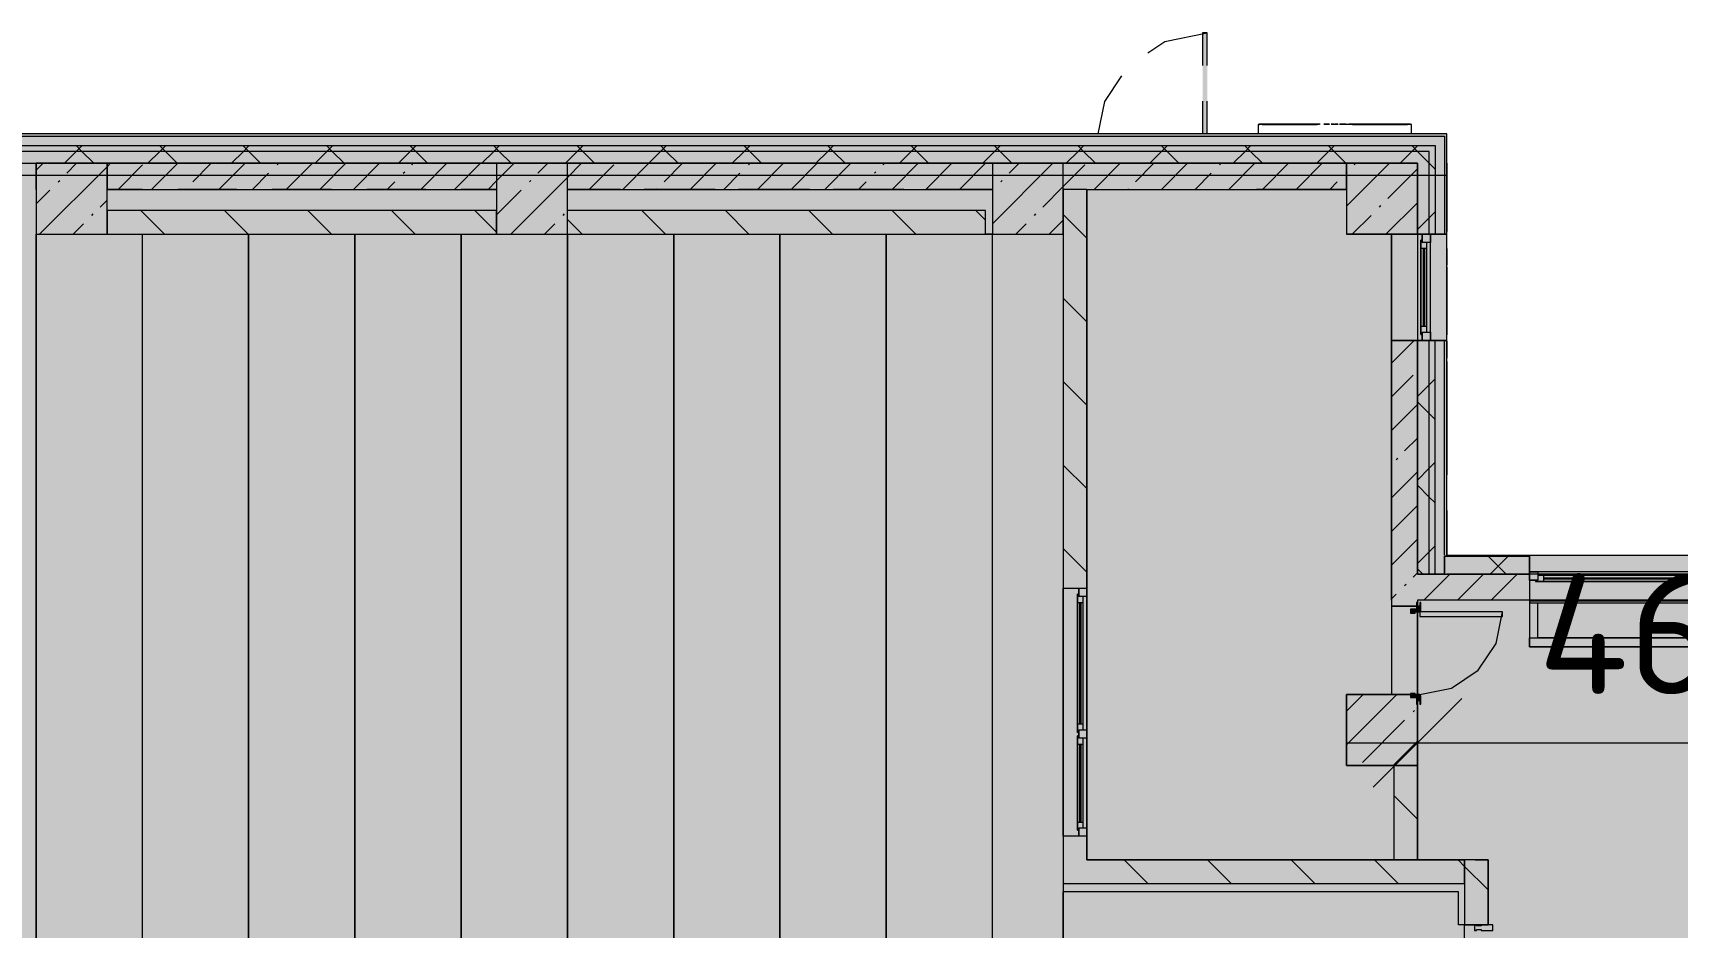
# Model space of a CAD drawing. Header units: millimetres. Extents: x -3817 to 677485, y -22715 to 103890.
# Drawn here: x 9893.5 to 10003.1, y -19441.4 to -19381.8 of the extents above; entities that cross this region are included whole.
import ezdxf

# ---------------------------------------------------------------- set-up
doc = ezdxf.new("R2010")
doc.units = ezdxf.units.MM
doc.layers.add('PDF _Геометрия', color=7, linetype='Continuous', true_color=0x1d1d1d)
doc.layers.add('PDF _Сплошная заливка', color=7, linetype='Continuous', true_color=0xffffff)
doc.layers.add('PDF _Текст', color=7, linetype='Continuous')
doc.styles.add('PDF ISOCPEUR', font='isocpeur.ttf')

msp = doc.modelspace()

# ---------------------------------------------------------------- hatches: boundary and pattern name
at = {"layer": 'PDF _Сплошная заливка', "true_color": 0xd9d9d9, "transparency": 33554559}
for points in [[(10026.36, -19606.08), (10026.36, -19416.65), (9987.78, -19416.65), (9987.78, -19388.53), (9751.51, -19388.53), (9751.51, -19482.95), (9719.07, -19482.95), (9719.07, -19606.08), (10026.19, -19606.08)], [(9962.19, -19395.22), (9962.19, -19390.49), (9957.47, -19390.49), (9957.47, -19395.22), (9960.46, -19395.22)], [(9985.81, -19395.22), (9985.81, -19390.49), (9981.09, -19390.49), (9981.09, -19395.22), (9982.37, -19395.22)], [(9924.4, -19395.22), (9924.4, -19393.64), (9898.42, -19393.64), (9898.42, -19395.22), (9902.03, -19395.22)], [(9957, -19395.22), (9957, -19393.65), (9929.12, -19393.65), (9929.12, -19395.22), (9929.12, -19395.22)], [(9985.81, -19430.65), (9985.75, -19426.12), (9985.34, -19426.12), (9985.34, -19425.93), (9981.09, -19425.93), (9981.09, -19430.65), (9985.75, -19430.65)], [(9988.96, -19438.52), (9988.96, -19436.95), (9962.19, -19436.95), (9962.19, -19438.52), (9987.78, -19438.52)], [(9990.54, -19440.18), (9990.54, -19436.95), (9988.96, -19436.95), (9988.96, -19440.18), (9989.67, -19440.18)]]:
    msp.add_hatch(color=254, dxfattribs=at).paths.add_polyline_path(points)
h = msp.add_hatch(color=254, dxfattribs=at)
h.paths.add_polyline_path([(9986.6, -19389.71), (9986.6, -19389.31), (9875.58, -19389.31), (9875.58, -19389.71), (9985.81, -19389.71)], flags=0)
h.paths.add_polyline_path([(9865.52, -19389.71), (9868.5, -19389.71), (9868.5, -19389.31), (9861.41, -19389.31), (9861.41, -19389.71)], flags=0)
h.paths.add_polyline_path([(9850.91, -19389.71), (9854.32, -19389.71), (9854.32, -19389.31), (9847.24, -19389.31), (9847.24, -19389.71)], flags=0)
h.paths.add_polyline_path([(9840.15, -19389.71), (9840.15, -19389.31), (9828.96, -19389.31), (9829, -19389.71)], flags=0)
h = msp.add_hatch(color=254, dxfattribs=at)
h.paths.add_polyline_path([(9962.19, -19390.49), (9985.81, -19390.49), (9985.81, -19389.71), (9875.58, -19389.71), (9875.58, -19390.49), (9960.46, -19390.49)], flags=0)
h.paths.add_polyline_path([(9850.91, -19390.49), (9854.32, -19390.49), (9854.32, -19389.71), (9847.24, -19389.71), (9847.24, -19390.49)], flags=0)
h.paths.add_polyline_path([(9833.85, -19390.49), (9840.15, -19390.49), (9840.15, -19389.71), (9828.96, -19389.71), (9829, -19390.49), (9829.13, -19390.49)], flags=0)
h.paths.add_polyline_path([(9868.5, -19390.49), (9868.5, -19389.71), (9861.41, -19389.71), (9861.41, -19390.49), (9865.52, -19390.49)], flags=0)
h = msp.add_hatch(color=254, dxfattribs=at)
h.paths.add_polyline_path([(9985.81, -19417.9), (9986.6, -19417.9), (9986.6, -19402.31), (9985.81, -19402.31), (9985.81, -19417.21)], flags=0)
h.paths.add_polyline_path([(9986.6, -19395.22), (9986.6, -19389.71), (9985.81, -19389.71), (9985.81, -19395.22), (9986.02, -19395.22)], flags=0)
h = msp.add_hatch(color=254, dxfattribs=at)
h.paths.add_polyline_path([(9986.99, -19417.9), (9986.99, -19402.31), (9986.6, -19402.31), (9986.6, -19417.9)], flags=0)
h.paths.add_polyline_path([(9986.6, -19395.22), (9986.99, -19395.22), (9986.99, -19389.31), (9986.6, -19389.31), (9986.6, -19395.07)], flags=0)
h = msp.add_hatch(color=254, dxfattribs=at)
h.paths.add_polyline_path([(9929.12, -19392.23), (9957.47, -19392.23), (9957.47, -19390.49), (9929.12, -19390.49), (9929.12, -19391.33)], flags=0)
h.paths.add_polyline_path([(9902.03, -19392.23), (9924.4, -19392.23), (9924.4, -19390.49), (9898.42, -19390.49), (9898.42, -19392.23)], flags=0)
h.paths.add_polyline_path([(9981.09, -19392.23), (9981.09, -19390.49), (9962.19, -19390.49), (9962.19, -19392.23), (9975.07, -19392.23)], flags=0)
h = msp.add_hatch(color=254, dxfattribs=at)
h.paths.add_polyline_path([(9963.77, -19436.95), (9963.77, -19435.37), (9962.19, -19435.37), (9962.19, -19436.95)], flags=0)
h.paths.add_polyline_path([(9962.19, -19418.84), (9963.77, -19418.84), (9963.77, -19392.23), (9962.19, -19392.23), (9962.19, -19416.65)], flags=0)
h = msp.add_hatch(color=254, dxfattribs=at)
h.paths.add_polyline_path([(10018.89, -19417.9), (10026.36, -19417.9), (10026.36, -19416.71), (10017.7, -19416.71), (10017.7, -19417.9)], flags=0)
h.paths.add_polyline_path([(9987.62, -19417.9), (9993.29, -19417.9), (9993.29, -19416.71), (9987.62, -19416.71), (9987.62, -19417.08)], flags=0)
h = msp.add_hatch(color=254, dxfattribs=at)
h.paths.add_polyline_path([(9989.67, -19419.63), (9993.29, -19419.63), (9993.29, -19417.9), (9985.81, -19417.9), (9985.81, -19419.63), (9988.39, -19419.63)], flags=0)
h.paths.add_polyline_path([(10018.89, -19419.63), (10024.24, -19419.63), (10024.24, -19417.9), (10017.7, -19417.9), (10017.7, -19419.63)], flags=0)
at = {"layer": 'PDF _Сплошная заливка', "true_color": 0xcdcdcd, "transparency": 33554559}
msp.add_hatch(color=254, dxfattribs=at).paths.add_polyline_path([(9991.48, -19420.73), (9991.48, -19420.41), (9985.97, -19420.41), (9986.02, -19420.73), (9989.67, -19420.73)])
at = {"layer": 'PDF _Сплошная заливка', "true_color": 0xd97373, "transparency": 33554559}
msp.add_hatch(color=23, dxfattribs=at).paths.add_polyline_path([(10004.28, -19419.84), (10017.54, -19419.84), (10017.54, -19419.68), (9993.3, -19419.68), (9993.3, -19419.84)])

# ---------------------------------------------------------------- linework, layer by layer
at = {"layer": 'PDF _Геометрия', "color": 253, "lineweight": 9, "true_color": 0xaaaaaa}
for points in [[(9967.83, -19383.12), (9968.97, -19382.36), (9971.8, -19381.79)], [(9971.8, -19383.98), (9971.8, -19381.79), (9971.48, -19381.79), (9971.48, -19383.98)], [(9964.53, -19388.53), (9964.96, -19386.36), (9966.1, -19384.66)], [(9971.48, -19386.34), (9971.48, -19388.53)], [(9971.8, -19388.53), (9971.8, -19386.34)], [(9704.56, -19391.28), (9802.98, -19391.28), (9889.36, -19391.28), (9987.78, -19391.28)]]:
    msp.add_lwpolyline(points, dxfattribs=at)
at = {"layer": 'PDF _Геометрия', "color": 7, "lineweight": 9}
for points in [[(10034.63, -19419.63), (10026.36, -19419.63), (10034.63, -19419.63), (10034.63, -19417.9), (10034.59, -19417.9), (10034.57, -19417.9), (10026.36, -19417.9), (10032.23, -19417.9), (10034.57, -19417.9), (10034.59, -19417.9), (10034.63, -19417.9), (10034.63, -19416.65), (10017.7, -19416.65), (9993.29, -19416.65), (9987.78, -19416.65), (9987.78, -19402.31), (9987.78, -19395.22), (9987.78, -19388.53), (9987.62, -19388.53), (9985.81, -19388.53), (9875.58, -19388.53), (9873.22, -19388.53)], [(9893.69, -19388.53), (9893.02, -19388.53)], [(9966.44, -19388.53), (9963.77, -19388.53)], [(9971.48, -19388.53), (9968.81, -19388.53)], [(9972.43, -19388.53), (9971.8, -19388.53)], [(9975.46, -19387.9), (9975.39, -19387.9), (9975.32, -19387.9), (9975.27, -19387.9), (9975.22, -19387.9), (9975.19, -19387.9), (9975.18, -19387.9), (9975.18, -19388.53)], [(9975.18, -19387.9), (9975.19, -19387.9), (9975.22, -19387.9), (9975.27, -19387.9)], [(9975.26, -19387.88), (9975.27, -19387.88), (9975.29, -19387.88), (9975.32, -19387.88), (9975.36, -19387.88), (9975.41, -19387.88), (9975.36, -19387.88), (9975.32, -19387.88), (9975.29, -19387.88), (9975.27, -19387.88), (9975.26, -19387.88), (9975.26, -19387.9)], [(9975.46, -19387.88), (9975.41, -19387.88), (9975.46, -19387.88)], [(9975.46, -19387.88), (9975.42, -19387.88), (9975.46, -19387.88)], [(9976.03, -19387.88), (9976.33, -19387.88), (9976.03, -19387.88)], [(9976.99, -19387.88), (9976.82, -19387.88), (9976.99, -19387.88), (9976.56, -19387.88), (9976.72, -19387.88), (9976.8, -19387.88)], [(9978.02, -19387.88), (9978.29, -19387.88)], [(9978.29, -19387.88), (9978.02, -19387.88)], [(9978.25, -19387.88), (9978.15, -19387.88), (9978.05, -19387.88)], [(9978.59, -19387.88), (9978.86, -19387.88)], [(9978.86, -19387.88), (9978.59, -19387.88)], [(9979.33, -19387.88), (9979.1, -19387.88), (9979.01, -19387.88), (9979.27, -19387.88)], [(9979.07, -19387.88), (9979.18, -19387.88)], [(9979.76, -19387.88), (9979.66, -19387.88), (9979.56, -19387.88), (9979.66, -19387.88), (9979.75, -19387.88), (9979.86, -19387.88), (9979.94, -19387.88)], [(9979.57, -19387.88), (9979.65, -19387.88), (9979.75, -19387.88)], [(9979.94, -19387.88), (9979.86, -19387.88), (9979.75, -19387.88)], [(9980.26, -19387.88), (9980.06, -19387.88), (9980.53, -19387.88), (9980.33, -19387.88)], [(9980.62, -19387.88), (9980.95, -19387.88)], [(9981.02, -19387.88), (9980.64, -19387.88)], [(9980.88, -19387.88), (9980.7, -19387.88), (9980.98, -19387.88)], [(9980.79, -19387.88), (9980.88, -19387.88)], [(9980.91, -19387.88), (9981.01, -19387.88)], [(9981.07, -19387.88), (9980.97, -19387.88)], [(9981.03, -19387.88), (9981.13, -19387.88)], [(9981.11, -19387.88), (9981.31, -19387.88), (9981.41, -19387.88), (9981.61, -19387.88)], [(9981.23, -19387.88), (9981.32, -19387.88), (9981.23, -19387.88)], [(9981.48, -19387.88), (9981.24, -19387.88)], [(9981.53, -19387.88), (9981.45, -19387.88)], [(9981.58, -19387.88), (9981.73, -19387.88)], [(9981.7, -19387.88), (9981.61, -19387.88)], [(9981.81, -19387.88), (9981.61, -19387.88), (9982.08, -19387.88), (9981.88, -19387.88)], [(9981.86, -19387.88), (9981.77, -19387.88)], [(9981.97, -19387.88), (9981.89, -19387.88)], [(9982.14, -19387.88), (9982.02, -19387.88), (9982.17, -19387.88), (9982.08, -19387.88)], [(9982.8, -19387.88), (9982.16, -19387.88)], [(9982.23, -19387.88), (9982.37, -19387.88)], [(9982.51, -19387.88), (9982.72, -19387.88)], [(9983.01, -19387.88), (9983.29, -19387.88), (9983.01, -19387.88)], [(9983.63, -19387.88), (9983.73, -19387.88), (9983.84, -19387.88)], [(9983.84, -19387.88), (9983.73, -19387.88), (9983.63, -19387.88)], [(9984.26, -19387.88), (9984.16, -19387.88)], [(9984.18, -19387.88), (9984.26, -19387.88), (9984.41, -19387.88)], [(9984.8, -19387.88), (9984.58, -19387.88), (9984.49, -19387.88), (9984.75, -19387.88)], [(9984.55, -19387.88), (9984.66, -19387.88)], [(9985.14, -19387.88), (9985.19, -19387.88), (9985.14, -19387.88)], [(9985.14, -19387.88), (9985.2, -19387.88), (9985.14, -19387.88)], [(9985.42, -19388.53), (9985.42, -19387.9), (9985.41, -19387.9), (9985.38, -19387.9), (9985.34, -19387.9), (9985.28, -19387.9), (9985.22, -19387.9), (9985.14, -19387.9)], [(9985.34, -19387.9), (9985.34, -19387.88), (9985.33, -19387.88), (9985.32, -19387.88), (9985.28, -19387.88), (9985.24, -19387.88), (9985.2, -19387.88), (9985.24, -19387.88), (9985.28, -19387.88), (9985.32, -19387.88), (9985.33, -19387.88), (9985.34, -19387.88)], [(9985.42, -19387.9), (9985.41, -19387.9), (9985.38, -19387.9), (9985.34, -19387.9)], [(9987.78, -19390.49), (9987.78, -19395.05)], [(9987.78, -19396.17), (9987.78, -19397.29), (9987.78, -19396.17)], [(9987.78, -19396.17), (9987.78, -19397.29), (9987.78, -19396.17)], [(9987.78, -19396.17), (9987.78, -19397.29), (9987.78, -19396.17)], [(9987.78, -19396.17), (9987.78, -19397.29), (9987.78, -19396.17)], [(9987.78, -19396.17), (9987.78, -19397.29), (9987.78, -19396.17)], [(9987.78, -19396.17), (9987.78, -19397.29), (9987.78, -19396.17)], [(9987.78, -19396.17), (9987.78, -19397.29), (9987.78, -19396.17)], [(9987.78, -19396.17), (9987.78, -19397.29), (9987.78, -19396.17)], [(9987.78, -19397.42), (9987.78, -19401.35)], [(9987.78, -19397.71), (9987.78, -19398.84), (9987.78, -19397.71)], [(9987.78, -19397.71), (9987.78, -19398.84), (9987.78, -19397.71)], [(9987.78, -19397.71), (9987.78, -19398.84), (9987.78, -19397.71)], [(9987.78, -19397.71), (9987.78, -19398.84), (9987.78, -19397.71)], [(9987.78, -19397.71), (9987.78, -19398.84), (9987.78, -19397.71)], [(9987.78, -19397.71), (9987.78, -19398.84), (9987.78, -19397.71)], [(9987.78, -19397.71), (9987.78, -19398.84), (9987.78, -19397.71)], [(9987.78, -19399.26), (9987.78, -19400.39), (9987.78, -19399.26)], [(9987.78, -19399.26), (9987.78, -19400.39), (9987.78, -19399.26)], [(9987.78, -19399.26), (9987.78, -19400.39), (9987.78, -19399.26)], [(9987.78, -19399.26), (9987.78, -19400.39), (9987.78, -19399.26)], [(9987.78, -19399.26), (9987.78, -19400.39), (9987.78, -19399.26)], [(9987.78, -19399.26), (9987.78, -19400.39), (9987.78, -19399.26)], [(9987.78, -19399.26), (9987.78, -19400.39), (9987.78, -19399.26)], [(9987.78, -19399.26), (9987.78, -19400.39), (9987.78, -19399.26)], [(9987.78, -19400.81), (9987.78, -19401.94), (9987.78, -19400.81)], [(9987.78, -19400.81), (9987.78, -19401.94), (9987.78, -19400.81)], [(9987.78, -19400.81), (9987.78, -19401.94), (9987.78, -19400.81)], [(9987.78, -19400.81), (9987.78, -19401.94), (9987.78, -19400.81)], [(9987.78, -19400.81), (9987.78, -19401.94), (9987.78, -19400.81)], [(9987.78, -19400.81), (9987.78, -19401.94), (9987.78, -19400.81)], [(9987.78, -19400.81), (9987.78, -19401.94), (9987.78, -19400.81)], [(9987.78, -19402.36), (9987.78, -19403.48), (9987.78, -19402.36)], [(9987.78, -19402.36), (9987.78, -19403.48), (9987.78, -19402.36)], [(9987.78, -19402.36), (9987.78, -19403.48), (9987.78, -19402.36)], [(9987.78, -19402.36), (9987.78, -19403.48), (9987.78, -19402.36)], [(9987.78, -19402.36), (9987.78, -19403.48), (9987.78, -19402.36)], [(9987.78, -19402.36), (9987.78, -19403.48), (9987.78, -19402.36)], [(9987.78, -19402.36), (9987.78, -19403.48), (9987.78, -19402.36)], [(9987.78, -19402.36), (9987.78, -19403.48), (9987.78, -19402.36)], [(9987.78, -19403.71), (9987.78, -19408.27)], [(9985.81, -19425.93), (9985.81, -19429.15), (9985.81, -19433.87)], [(9981.09, -19429.15), (10027.23, -19429.15)]]:
    msp.add_lwpolyline(points, dxfattribs=at)
at = {"layer": 'PDF _Геометрия', "color": 8, "lineweight": 9, "true_color": 0x737373}
for points in [[(9875.58, -19389.33), (9875.58, -19388.53), (9875.58, -19390.49), (9985.81, -19390.49), (9985.81, -19395.22), (9987.78, -19395.22), (9985.81, -19395.22), (9984.08, -19395.22), (9984.08, -19395.38), (9984.08, -19402.31), (9985.81, -19402.31)], [(9875.58, -19388.68), (9985.81, -19388.68), (9986.99, -19388.68), (9987.62, -19388.68), (9987.62, -19395.22)], [(9979.12, -19388.53), (9975.46, -19388.53)], [(9985.14, -19388.53), (9981.48, -19388.53)], [(9875.58, -19389.31), (9985.81, -19389.31), (9986.6, -19389.31), (9986.99, -19389.31), (9986.99, -19395.22)], [(9986.6, -19395.22), (9986.6, -19389.71), (9985.81, -19389.71), (9875.58, -19389.71)], [(9895.58, -19390.49), (9896.37, -19389.71), (9896.76, -19389.31)], [(9897.53, -19390.49), (9896.74, -19389.71), (9896.35, -19389.31)], [(9901.15, -19390.49), (9901.94, -19389.71), (9902.33, -19389.31)], [(9903.1, -19390.49), (9902.31, -19389.71), (9901.92, -19389.31)], [(9906.72, -19390.49), (9907.51, -19389.71), (9907.9, -19389.31)], [(9908.66, -19390.49), (9907.88, -19389.71), (9907.48, -19389.31)], [(9912.29, -19390.49), (9913.07, -19389.71), (9913.47, -19389.31)], [(9914.23, -19390.49), (9913.44, -19389.71), (9913.05, -19389.31)], [(9917.85, -19390.49), (9918.64, -19389.71), (9919.03, -19389.31)], [(9919.8, -19390.49), (9919.01, -19389.71), (9918.62, -19389.31)], [(9923.42, -19390.49), (9924.21, -19389.71), (9924.6, -19389.31)], [(9925.37, -19390.49), (9924.58, -19389.71), (9924.19, -19389.31)], [(9928.99, -19390.49), (9929.78, -19389.71), (9930.17, -19389.31)], [(9930.93, -19390.49), (9930.15, -19389.71), (9929.75, -19389.31)], [(9932.82, -19392.23), (9934.56, -19390.49), (9935.34, -19389.71), (9935.74, -19389.31)], [(9936.5, -19390.49), (9935.71, -19389.71), (9935.32, -19389.31)], [(9940.12, -19390.49), (9940.91, -19389.71), (9941.3, -19389.31)], [(9942.07, -19390.49), (9941.28, -19389.71), (9940.89, -19389.31)], [(9945.69, -19390.49), (9946.48, -19389.71), (9946.87, -19389.31)], [(9947.64, -19390.49), (9946.85, -19389.71), (9946.46, -19389.31)], [(9951.26, -19390.49), (9952.05, -19389.71), (9952.44, -19389.31)], [(9953.21, -19390.49), (9952.42, -19389.71), (9952.02, -19389.31)], [(9956.83, -19390.49), (9957.61, -19389.71), (9958.01, -19389.31)], [(9958.77, -19390.49), (9957.99, -19389.71), (9957.59, -19389.31)], [(9962.39, -19390.49), (9963.18, -19389.71), (9963.57, -19389.31)], [(9964.34, -19390.49), (9963.55, -19389.71), (9963.16, -19389.31)], [(9967.96, -19390.49), (9968.75, -19389.71), (9969.14, -19389.31)], [(9969.91, -19390.49), (9969.12, -19389.71), (9968.73, -19389.31)], [(9973.53, -19390.49), (9974.32, -19389.71), (9974.71, -19389.31)], [(9975.48, -19390.49), (9974.69, -19389.71), (9974.29, -19389.31)], [(9979.1, -19390.49), (9979.88, -19389.71), (9980.28, -19389.31)], [(9981.04, -19390.49), (9980.26, -19389.71), (9979.86, -19389.31)], [(9984.66, -19390.49), (9985.45, -19389.71), (9985.85, -19389.31)], [(9986.99, -19390.88), (9986.6, -19390.49), (9985.82, -19389.71), (9985.43, -19389.31)], [(9893.69, -19390.95), (9894.15, -19390.49)], [(9893.69, -19392.23), (9893.69, -19392.07), (9893.69, -19390.49)], [(9893.91, -19395.22), (9898.42, -19390.72), (9898.64, -19390.49)], [(9895.73, -19391.16), (9896.39, -19390.49)], [(9963.77, -19392.23), (9962.19, -19392.23), (9962.19, -19418.84), (9963.77, -19418.84), (9963.77, -19392.23), (9981.09, -19392.23), (9981.09, -19390.49), (9898.42, -19390.49), (9898.42, -19392.23), (9924.4, -19392.23), (9922.04, -19392.23), (9924.4, -19392.23), (9922.04, -19392.23)], [(9899.15, -19392.23), (9900.78, -19390.6)], [(9901.39, -19392.23), (9903.13, -19390.49)], [(9904.14, -19391.72), (9905.37, -19390.49)], [(9905.88, -19392.23), (9907.62, -19390.49)], [(9909.76, -19390.6), (9909.85, -19390.51)], [(9910.37, -19392.23), (9912.11, -19390.49)], [(9912.62, -19392.23), (9914.35, -19390.49)], [(9914.86, -19392.23), (9916.6, -19390.49)], [(9918.74, -19390.6), (9918.84, -19390.49)], [(9919.35, -19392.23), (9921.09, -19390.49)], [(9921.6, -19392.23), (9923.33, -19390.49)], [(9923.84, -19392.23), (9924.4, -19391.67), (9925.58, -19390.49)], [(9925.34, -19395.22), (9929.12, -19391.44), (9930.07, -19390.49)], [(9927.15, -19391.16), (9927.82, -19390.49)], [(9930.58, -19392.23), (9932.21, -19390.6)], [(9935.57, -19391.72), (9936.8, -19390.49)], [(9937.31, -19392.23), (9939.05, -19390.49)], [(9941.19, -19390.6), (9941.28, -19390.51)], [(9941.8, -19392.23), (9943.54, -19390.49)], [(9944.05, -19392.23), (9945.78, -19390.49)], [(9946.29, -19392.23), (9948.03, -19390.49)], [(9950.17, -19390.6), (9950.27, -19390.49)], [(9950.78, -19392.23), (9952.52, -19390.49)], [(9953.03, -19392.23), (9954.76, -19390.49)], [(9955.27, -19392.23), (9957.01, -19390.49)], [(9957.47, -19394.52), (9961.5, -19390.49)], [(9958.58, -19391.16), (9959.25, -19390.49)], [(9960.83, -19393.41), (9962.19, -19392.04), (9963.64, -19390.6)], [(9964.25, -19392.23), (9965.99, -19390.49)], [(9967, -19391.72), (9968.23, -19390.49)], [(9968.74, -19392.23), (9970.48, -19390.49)], [(9972.62, -19390.6), (9972.71, -19390.51)], [(9973.23, -19392.23), (9974.97, -19390.49)], [(9975.48, -19392.23), (9977.21, -19390.49)], [(9977.72, -19392.23), (9979.46, -19390.49)], [(9981.09, -19393.35), (9983.95, -19390.49)], [(9981.6, -19390.6), (9981.7, -19390.49)], [(9983.84, -19392.84), (9985.81, -19390.87)], [(9895.16, -19391.72), (9895.26, -19391.63)], [(9908.13, -19392.23), (9909.19, -19391.16)], [(9917.11, -19392.23), (9917.61, -19391.72)], [(9918.17, -19391.16), (9918.27, -19391.07)], [(9926.59, -19391.72), (9926.69, -19391.63)], [(9939.56, -19392.23), (9940.62, -19391.16)], [(9948.54, -19392.23), (9949.04, -19391.72)], [(9949.6, -19391.16), (9949.7, -19391.07)], [(9958.02, -19391.72), (9958.12, -19391.63)], [(9970.99, -19392.23), (9972.05, -19391.16)], [(9979.97, -19392.23), (9980.47, -19391.72)], [(9981.03, -19391.16), (9981.09, -19391.11), (9981.13, -19391.07)], [(9893.69, -19393.19), (9894.6, -19392.28)], [(9897.97, -19393.41), (9898.42, -19392.96)], [(9900.78, -19392.23), (9898.42, -19392.23)], [(9900.78, -19392.23), (9898.42, -19392.23), (9900.78, -19392.23)], [(9903.14, -19392.23), (9907.08, -19392.23)], [(9903.64, -19392.23), (9903.68, -19392.19)], [(9909.44, -19392.23), (9913.38, -19392.23)], [(9915.74, -19392.23), (9919.67, -19392.23)], [(9924.4, -19393.92), (9926.03, -19392.28)], [(9932.67, -19392.23), (9929.12, -19392.23), (9957.47, -19392.23), (9953.93, -19392.23)], [(9931.88, -19392.23), (9929.12, -19392.23), (9931.88, -19392.23)], [(9938.97, -19392.23), (9935.03, -19392.23)], [(9935.07, -19392.23), (9935.11, -19392.19)], [(9945.26, -19392.23), (9941.33, -19392.23)], [(9951.56, -19392.23), (9947.63, -19392.23)], [(9955.89, -19392.23), (9957.47, -19392.23), (9955.89, -19392.23)], [(9966.5, -19392.23), (9966.54, -19392.19)], [(9983.71, -19395.22), (9985.81, -19393.12)], [(9897.41, -19393.97), (9897.5, -19393.87)], [(9902.25, -19395.22), (9900.68, -19393.64)], [(9907.82, -19395.22), (9906.25, -19393.64)], [(9913.39, -19395.22), (9911.81, -19393.64)], [(9918.96, -19395.22), (9917.38, -19393.64)], [(9924.4, -19395.09), (9922.95, -19393.64)], [(9928.65, -19395.22), (9957, -19395.22), (9957, -19393.65), (9929.12, -19393.65)], [(9928.84, -19393.97), (9928.93, -19393.87)], [(9930.1, -19395.22), (9929.12, -19394.25)], [(9935.66, -19395.22), (9934.09, -19393.65)], [(9941.23, -19395.22), (9939.66, -19393.65)], [(9946.8, -19395.22), (9945.22, -19393.65)], [(9952.37, -19395.22), (9950.79, -19393.65)], [(9957, -19394.29), (9956.36, -19393.65)], [(9960.27, -19393.97), (9960.36, -19393.87)], [(9961.26, -19395.22), (9962.19, -19394.29)], [(9963.77, -19395.49), (9962.19, -19393.91)], [(9981.47, -19395.22), (9982.72, -19393.97)], [(9983.28, -19393.41), (9983.37, -19393.31)], [(9985.81, -19394.91), (9986.6, -19394.12), (9986.99, -19393.73)], [(9905.34, -19442.46), (9905.34, -19452.7), (9905.34, -19442.46), (9902.98, -19442.46), (9900.62, -19442.46), (9900.62, -19452.7), (9900.62, -19442.46), (9898.26, -19442.46), (9893.69, -19442.46), (9893.69, -19395.22), (9893.69, -19442.46)], [(9896.16, -19395.22), (9896.85, -19394.53)], [(9898.4, -19395.22), (9898.42, -19395.21)], [(9912.43, -19442.46), (9912.43, -19452.7), (9912.43, -19442.46), (9910.07, -19442.46), (9907.71, -19442.46), (9907.71, -19452.7), (9907.71, -19442.46), (9905.34, -19442.46), (9900.78, -19442.46), (9900.78, -19395.22), (9902.03, -19395.22)], [(9900.78, -19442.46), (9900.78, -19395.22)], [(9919.52, -19442.46), (9919.52, -19452.7), (9919.52, -19442.46), (9917.15, -19442.46), (9914.79, -19442.46), (9914.79, -19452.7), (9914.79, -19442.46), (9912.43, -19442.46), (9907.86, -19442.46), (9907.86, -19395.22), (9907.86, -19442.46)], [(9933.69, -19442.46), (9933.69, -19452.7), (9933.69, -19442.46), (9931.33, -19442.46), (9928.97, -19442.46), (9926.6, -19442.46), (9924.24, -19442.46), (9921.88, -19442.46), (9921.88, -19452.7), (9921.88, -19442.46), (9919.52, -19442.46), (9914.95, -19442.46), (9914.95, -19395.22), (9914.95, -19442.46)], [(9927.59, -19395.22), (9928.28, -19394.53)], [(9940.78, -19442.46), (9940.78, -19452.7), (9940.78, -19442.46), (9938.41, -19442.46), (9936.05, -19442.46), (9936.05, -19452.7), (9936.05, -19442.46), (9933.69, -19442.46), (9929.12, -19442.46), (9929.12, -19395.22), (9929.12, -19442.46)], [(9947.86, -19442.46), (9947.86, -19452.7), (9947.86, -19442.46), (9945.5, -19442.46), (9943.14, -19442.46), (9943.14, -19452.7), (9943.14, -19442.46), (9940.78, -19442.46), (9936.21, -19442.46), (9936.21, -19395.22), (9936.21, -19442.46)], [(9954.95, -19442.46), (9954.95, -19452.7), (9954.95, -19442.46), (9952.59, -19442.46), (9950.22, -19442.46), (9950.22, -19452.7), (9950.22, -19442.46), (9947.86, -19442.46), (9943.3, -19442.46), (9943.3, -19395.22), (9943.3, -19442.46)], [(9962.04, -19442.46), (9959.67, -19442.46), (9957.31, -19442.46), (9957.31, -19452.7), (9957.31, -19442.46), (9954.95, -19442.46), (9950.38, -19442.46), (9950.38, -19395.22), (9950.38, -19442.46)], [(9957.47, -19442.46), (9957.47, -19395.22), (9957, -19395.22), (9957.47, -19395.22), (9962.19, -19395.22), (9962.19, -19442.46)], [(9957.47, -19442.46), (9957.47, -19395.22)], [(9959.02, -19395.22), (9959.71, -19394.53)], [(9985.81, -19395.22), (9985.81, -19402.31), (9987.78, -19402.31), (9985.81, -19402.31), (9985.81, -19417.9), (9987.62, -19417.9), (9987.78, -19417.9), (9993.29, -19417.9), (9993.29, -19416.65), (9993.29, -19417.9), (9987.78, -19417.9)], [(9986.13, -19395.22), (9986.13, -19395.77)], [(9986.68, -19402.31), (9986.68, -19395.22)], [(9986.05, -19401.91), (9986.05, -19395.61)], [(9986.05, -19396.16), (9986.44, -19396.16)], [(9986.21, -19401.36), (9986.21, -19396.16)], [(9986.29, -19396.16), (9986.29, -19401.36)], [(9963.77, -19401.06), (9962.19, -19399.48)], [(9986.05, -19401.36), (9986.44, -19401.36)], [(9986.13, -19401.75), (9986.13, -19402.31)], [(9987.62, -19417.9), (9985.81, -19417.9), (9985.81, -19402.31), (9984.08, -19402.31), (9984.08, -19420.02), (9985.75, -19420.02), (9984.08, -19420.02), (9984.08, -19425.93), (9985.34, -19425.93), (9981.09, -19425.93), (9981.09, -19430.65), (9985.81, -19430.65), (9985.81, -19426.32)], [(9984.08, -19403.83), (9985.6, -19402.31)], [(9986.6, -19417.9), (9986.6, -19402.31)], [(9986.99, -19417.9), (9986.99, -19402.31)], [(9987.62, -19416.63), (9987.62, -19402.31)], [(9963.77, -19406.62), (9962.19, -19405.05)], [(9984.08, -19406.07), (9985.52, -19404.63)], [(9985.81, -19406.05), (9986.6, -19405.26), (9986.99, -19404.87)], [(9984.08, -19408.32), (9985.81, -19406.59)], [(9986.99, -19407.58), (9986.6, -19407.19), (9985.81, -19406.4)], [(9987.78, -19408.27), (9987.78, -19411.28)], [(9984.96, -19409.68), (9985.81, -19408.83)], [(9963.77, -19412.19), (9962.19, -19410.62)], [(9984.4, -19410.24), (9984.5, -19410.15)], [(9985.81, -19411.62), (9986.6, -19410.83), (9986.99, -19410.43)], [(9984.08, -19412.81), (9985.81, -19411.08)], [(9986.99, -19413.15), (9986.6, -19412.76), (9985.81, -19411.97)], [(9984.08, -19415.05), (9985.81, -19413.32)], [(9987.78, -19413.64), (9987.78, -19416.65), (9987.78, -19416.69), (9987.65, -19416.69)], [(9963.77, -19417.76), (9962.19, -19416.18)], [(9984.08, -19417.3), (9985.81, -19415.57)], [(9985.81, -19417.18), (9986.6, -19416.4), (9986.99, -19416)], [(10024.63, -19422.34), (10024.63, -19419.47), (10026.36, -19419.47), (10026.36, -19422.34), (10026.36, -19419.63), (10024.63, -19419.63), (10024.63, -19417.9), (10017.7, -19417.9), (10017.7, -19416.65), (10017.7, -19417.9), (9993.29, -19417.9), (9993.29, -19419.63), (9985.81, -19419.63), (9985.81, -19420.02)], [(9987.78, -19416.71), (9987.62, -19416.71), (9987.62, -19417.9), (9987.62, -19416.71), (9987.62, -19416.69), (9987.62, -19416.71)], [(9993.29, -19416.69), (9987.79, -19416.69)], [(9993.29, -19416.71), (9987.79, -19416.71)], [(9991.74, -19417.9), (9990.56, -19416.71)], [(9990.67, -19417.9), (9991.85, -19416.71)], [(9985.52, -19418.1), (9985.81, -19417.81)], [(9986.17, -19417.9), (9985.81, -19417.54)], [(9986.24, -19419.63), (9987.97, -19417.9)], [(9988.49, -19419.63), (9990.22, -19417.9)], [(9990.73, -19419.63), (9992.46, -19417.9)], [(10017.7, -19417.75), (9993.29, -19417.75)], [(9993.29, -19417.9), (9993.29, -19419.63), (10017.47, -19419.63), (10017.7, -19419.63), (10017.7, -19417.9)], [(9993.29, -19418.3), (9993.85, -19418.3)], [(10010.77, -19418.38), (9993.69, -19418.38)], [(9994.24, -19418.38), (9994.24, -19417.99)], [(9994.24, -19418.15), (10010.22, -19418.15)], [(10010.22, -19418.23), (9994.24, -19418.23)], [(9963.14, -19428.45), (9963.14, -19419.23)], [(9963.22, -19418.84), (9963.22, -19419.39)], [(9963.77, -19435.37), (9963.77, -19418.84)], [(9984.08, -19419.54), (9984.4, -19419.22)], [(9984.96, -19418.66), (9985.06, -19418.57)], [(9963.14, -19419.78), (9963.53, -19419.78)], [(9963.29, -19427.89), (9963.29, -19419.78)], [(9963.37, -19419.78), (9963.37, -19427.89)], [(9985.81, -19420.41), (9985.81, -19425.93), (9985.66, -19425.93), (9985.81, -19425.93)], [(10017.7, -19419.63), (9993.29, -19419.63), (9993.29, -19422.15), (10017.54, -19422.15), (9993.85, -19422.15), (9993.85, -19419.84)], [(9993.85, -19419.63), (9993.29, -19419.63), (9993.29, -19422.15), (9993.29, -19422.75), (10017.7, -19422.75), (9993.29, -19422.75), (9993.29, -19422.15)], [(10017.55, -19419.84), (9993.3, -19419.84), (9993.3, -19419.68), (10017.55, -19419.68)], [(9981.09, -19429.27), (9984.43, -19425.93)], [(9981.09, -19427.03), (9982.19, -19425.93)], [(9985.52, -19427.08), (9985.62, -19426.99)], [(9963.14, -19427.89), (9963.53, -19427.89)], [(9963.22, -19428.29), (9963.22, -19428.84)], [(9982.16, -19430.45), (9984.96, -19427.64)], [(9963.14, -19434.98), (9963.14, -19428.68)], [(9963.14, -19429.23), (9963.53, -19429.23)], [(9963.29, -19434.43), (9963.29, -19429.23)], [(9963.37, -19429.23), (9963.37, -19434.43)], [(9984.2, -19430.65), (9985.81, -19429.04)], [(9985.81, -19434.24), (9984.24, -19432.66)], [(9963.14, -19434.43), (9963.53, -19434.43)], [(9963.22, -19434.82), (9963.22, -19435.37)], [(9967.83, -19438.52), (9966.25, -19436.95)], [(9973.4, -19438.52), (9971.82, -19436.95)], [(9978.96, -19438.52), (9977.39, -19436.95)], [(9984.53, -19438.52), (9982.96, -19436.95)], [(9990.54, -19438.96), (9988.96, -19437.39), (9988.52, -19436.95)], [(9962.26, -19438.52), (9962.19, -19438.46)], [(9990.54, -19464.9), (9989.91, -19464.9), (9989.91, -19494.74), (9982.66, -19494.74), (9982.66, -19495.37), (9989.91, -19495.37), (9990.54, -19495.37), (9990.54, -19464.9), (9990.54, -19463.33), (9990.54, -19452.3), (9988.96, -19452.3), (9988.96, -19441.28), (9990.07, -19441.28)]]:
    msp.add_lwpolyline(points, dxfattribs=at)
at = {"layer": 'PDF _Геометрия', "color": 7, "lineweight": 9}
for points in [[(9975.31, -19387.88), (9975.32, -19387.88), (9975.35, -19387.88), (9975.38, -19387.88), (9975.42, -19387.88), (9975.38, -19387.88), (9975.35, -19387.88), (9975.32, -19387.88), (9975.31, -19387.88), (9975.3, -19387.88)], [(9979.12, -19387.88), (9975.46, -19387.88)], [(9979.12, -19387.88), (9975.46, -19387.88)], [(9979.12, -19387.9), (9975.46, -19387.9)], [(9975.8, -19387.88), (9975.92, -19387.88), (9976.02, -19387.88), (9976.4, -19387.88), (9976.03, -19387.88), (9975.92, -19387.88)], [(9981.26, -19387.88), (9981.45, -19387.88), (9981.36, -19387.88)], [(9985.14, -19387.88), (9981.48, -19387.88)], [(9985.14, -19387.88), (9981.48, -19387.88)], [(9985.14, -19387.9), (9981.48, -19387.9)], [(9985.3, -19387.88), (9985.28, -19387.88), (9985.26, -19387.88), (9985.22, -19387.88), (9985.19, -19387.88), (9985.22, -19387.88), (9985.26, -19387.88), (9985.28, -19387.88), (9985.3, -19387.88), (9985.3, -19387.88)]]:
    msp.add_lwpolyline(points, close=True, dxfattribs=at)
at = {"layer": 'PDF _Геометрия', "color": 9, "lineweight": 9, "true_color": 0xb7b7b7}
for points in [[(9893.49, -19390.49), (9893.69, -19390.49)], [(9963.77, -19392.23), (9963.77, -19436.95), (9984.24, -19436.95)], [(9981.09, -19392.23), (9975.07, -19392.23)], [(9962.19, -19395.22), (9962.19, -19484.19), (9962.19, -19442.46), (9962.19, -19452.7), (9962.19, -19484.17), (9837.39, -19484.17), (9962.19, -19484.17), (9962.19, -19452.7), (9962.19, -19442.46)], [(9984.08, -19419.63), (9984.08, -19395.22), (9981.09, -19395.22)], [(9985.66, -19425.93), (9985.81, -19425.93), (9985.81, -19420.41), (9985.81, -19425.88)], [(9989.67, -19419.63), (9985.81, -19419.63)], [(9985.97, -19425.93), (9988.08, -19425.51), (9989.87, -19424.31), (9991.06, -19422.52), (9991.48, -19420.41)], [(9984.24, -19430.65), (9981.09, -19430.65), (9981.09, -19425.93), (9985.34, -19425.93)], [(9985.81, -19426.32), (9985.81, -19436.95), (9988.96, -19436.95)], [(9985.81, -19436.95), (9985.81, -19430.65)], [(9989.67, -19436.95), (9990.54, -19436.95), (9990.54, -19441.28)], [(9962.19, -19483.64), (9962.19, -19439.08), (9962.19, -19483.64), (9965.5, -19483.64), (9965.5, -19493.55), (9967.63, -19493.55), (9967.63, -19495.37), (9978.65, -19495.37), (9978.65, -19493.64), (9980.93, -19493.64), (9980.93, -19489.86)], [(9990.07, -19441.28), (9988.55, -19441.28), (9988.55, -19439.08), (9962.19, -19439.08)]]:
    msp.add_lwpolyline(points, dxfattribs=at)
at = {"layer": 'PDF _Геометрия', "color": 8, "lineweight": 9, "true_color": 0x737373}
for points in [[(9898.42, -19390.49), (9893.69, -19390.49), (9893.69, -19395.22), (9898.42, -19395.22)], [(9929.12, -19390.49), (9924.4, -19390.49), (9924.4, -19395.22), (9929.12, -19395.22)], [(9962.19, -19390.49), (9957.47, -19390.49), (9957.47, -19395.22), (9962.19, -19395.22)], [(9985.81, -19395.22), (9985.81, -19390.49), (9981.09, -19390.49), (9981.09, -19395.22)], [(9903.14, -19392.23), (9907.08, -19392.23)], [(9909.44, -19392.23), (9913.38, -19392.23)], [(9915.74, -19392.23), (9919.67, -19392.23)], [(9938.18, -19392.23), (9934.24, -19392.23)], [(9944.48, -19392.23), (9940.54, -19392.23)], [(9950.78, -19392.23), (9946.84, -19392.23)], [(9955.89, -19392.23), (9953.14, -19392.23)], [(9898.42, -19395.22), (9924.4, -19395.22), (9924.4, -19393.64), (9898.42, -19393.64)], [(9922.04, -19395.22), (9922.04, -19442.46)], [(9986.68, -19395.77), (9986.13, -19395.77), (9986.13, -19395.22), (9986.68, -19395.22)], [(9986.05, -19395.61), (9986.05, -19401.91), (9986.13, -19401.91), (9986.13, -19401.75), (9986.44, -19401.75), (9986.44, -19395.77), (9986.13, -19395.77), (9986.13, -19395.61)], [(9986.68, -19402.31), (9986.13, -19402.31), (9986.13, -19401.75), (9986.68, -19401.75)], [(9993.85, -19417.75), (9993.85, -19418.3), (9993.29, -19418.3), (9993.29, -19417.75)], [(9993.69, -19418.38), (10010.77, -19418.38), (10010.77, -19418.3), (10010.62, -19418.3), (10010.62, -19417.99), (9993.85, -19417.99), (9993.85, -19418.3), (9993.69, -19418.3)], [(9962.19, -19418.84), (9963.77, -19418.84), (9963.77, -19435.37), (9962.19, -19435.37)], [(9963.14, -19419.23), (9963.14, -19428.45), (9963.22, -19428.45), (9963.22, -19428.29), (9963.53, -19428.29), (9963.53, -19419.39), (9963.22, -19419.39), (9963.22, -19419.23)], [(9963.77, -19419.39), (9963.22, -19419.39), (9963.22, -19418.84), (9963.77, -19418.84)], [(9963.77, -19428.84), (9963.22, -19428.84), (9963.22, -19428.29), (9963.77, -19428.29)], [(9963.14, -19428.68), (9963.14, -19434.98), (9963.22, -19434.98), (9963.22, -19434.82), (9963.53, -19434.82), (9963.53, -19428.84), (9963.22, -19428.84), (9963.22, -19428.68)], [(9984.24, -19430.65), (9984.24, -19436.95), (9985.81, -19436.95), (9985.81, -19430.65)], [(9963.77, -19435.37), (9963.22, -19435.37), (9963.22, -19434.82), (9963.77, -19434.82)], [(9962.19, -19436.95), (9962.19, -19438.52), (9988.96, -19438.52), (9988.96, -19436.95), (9963.77, -19436.95), (9963.77, -19435.37), (9962.19, -19435.37)], [(9988.96, -19436.95), (9988.96, -19440.18), (9988.96, -19441.28), (9990.54, -19441.28), (9990.54, -19440.18), (9990.54, -19436.95)], [(9990.07, -19441.36), (9989.75, -19441.36), (9989.75, -19441.28), (9989.62, -19441.28), (9989.62, -19441.67), (9989.75, -19441.67), (9989.75, -19441.6), (9990.07, -19441.6), (9990.07, -19441.67), (9990.85, -19441.67), (9990.85, -19441.28), (9990.07, -19441.28)]]:
    msp.add_lwpolyline(points, close=True, dxfattribs=at)
at = {"layer": 'PDF _Геометрия', "color": 9, "lineweight": 9, "true_color": 0xb7b7b7}
for points in [[(9985.97, -19420.41), (9985.97, -19420.22), (9985.34, -19420.22), (9985.34, -19420.49), (9985.66, -19420.49), (9985.66, -19420.41)], [(9985.75, -19420.34), (9985.81, -19420.34), (9985.81, -19419.78), (9985.75, -19419.78)], [(9985.81, -19420.22), (9985.97, -19420.22), (9985.97, -19420.02), (9985.81, -19420.02)], [(9985.81, -19420.34), (9985.82, -19420.34), (9985.82, -19420.22), (9985.81, -19420.22)], [(9985.96, -19420.34), (9985.97, -19420.34), (9985.97, -19420.22), (9985.96, -19420.22)], [(9985.97, -19420.34), (9986.03, -19420.34), (9986.03, -19419.78), (9985.97, -19419.78)], [(9991.48, -19420.41), (9985.97, -19420.41), (9985.97, -19420.73), (9991.48, -19420.73)], [(9985.97, -19425.93), (9985.66, -19425.93), (9985.66, -19425.85), (9985.34, -19425.85), (9985.34, -19426.12), (9985.97, -19426.12)], [(9985.75, -19426.01), (9985.75, -19426.56), (9985.81, -19426.56), (9985.81, -19426.01)], [(9985.81, -19426.01), (9985.81, -19426.12), (9985.82, -19426.12), (9985.82, -19426.01)], [(9985.96, -19426.01), (9985.96, -19426.12), (9985.97, -19426.12), (9985.97, -19426.01)], [(9985.97, -19426.01), (9985.97, -19426.56), (9986.03, -19426.56), (9986.03, -19426.01)], [(9985.81, -19426.12), (9985.81, -19426.32), (9985.97, -19426.32), (9985.97, -19426.12)]]:
    msp.add_lwpolyline(points, close=True, dxfattribs=at)
at = {"layer": 'PDF _Геометрия', "color": 7, "lineweight": 20}
msp.add_lwpolyline([(9988.77, -19426.19), (9985.81, -19429.15), (9982.86, -19432.1)], dxfattribs=at)
at = {"layer": 'PDF _Сплошная заливка', "color": 254, "lineweight": 60, "true_color": 0xe2e2e2, "transparency": 33554559}
msp.add_solid([(9971.8, -19388.53), (9971.8, -19381.79), (9971.48, -19388.53), (9971.48, -19381.79)], dxfattribs=at)
at = {"layer": 'PDF _Сплошная заливка', "color": 254, "lineweight": 60, "true_color": 0xd9d9d9, "transparency": 33554559}
for points in [[(9898.42, -19395.22), (9898.42, -19390.49), (9893.69, -19395.22), (9893.69, -19390.49)], [(9929.12, -19395.22), (9929.12, -19390.49), (9924.4, -19395.22), (9924.4, -19390.49)], [(9985.75, -19420.02), (9985.81, -19402.31), (9984.08, -19420.02), (9984.08, -19402.31)], [(9985.81, -19436.95), (9985.81, -19430.65), (9984.24, -19436.95), (9984.24, -19430.65)], [(9988.96, -19441.28), (9990.54, -19441.28), (9988.96, -19440.18), (9990.54, -19440.18)]]:
    msp.add_solid(points, dxfattribs=at)
at = {"layer": 'PDF _Сплошная заливка', "color": 254, "lineweight": 60, "true_color": 0xcdcdcd, "transparency": 33554559}
for points in [[(9985.34, -19420.49), (9985.97, -19420.41), (9985.34, -19420.22), (9985.97, -19420.22)], [(9985.97, -19426.12), (9985.97, -19425.93), (9985.34, -19426.12), (9985.34, -19425.88)]]:
    msp.add_solid(points, dxfattribs=at)
at = {"layer": 'PDF _Сплошная заливка', "color": 254, "lineweight": 60, "true_color": 0xd7d7d7, "transparency": 33554559}
for points in [[(9985.97, -19420.22), (9985.97, -19420.02), (9985.81, -19420.22), (9985.81, -19420.02)], [(9985.97, -19426.32), (9985.97, -19426.12), (9985.81, -19426.32), (9985.81, -19426.12)]]:
    msp.add_solid(points, dxfattribs=at)

# ---------------------------------------------------------------- texts
at = {"layer": 'PDF _Текст', "insert": (9993.83, -19421.87), "char_height": 8.056, "attachment_point": 4, "style": 'PDF ISOCPEUR'}
msp.add_mtext('4660', dxfattribs=at)

doc.saveas('drawing.dxf')
